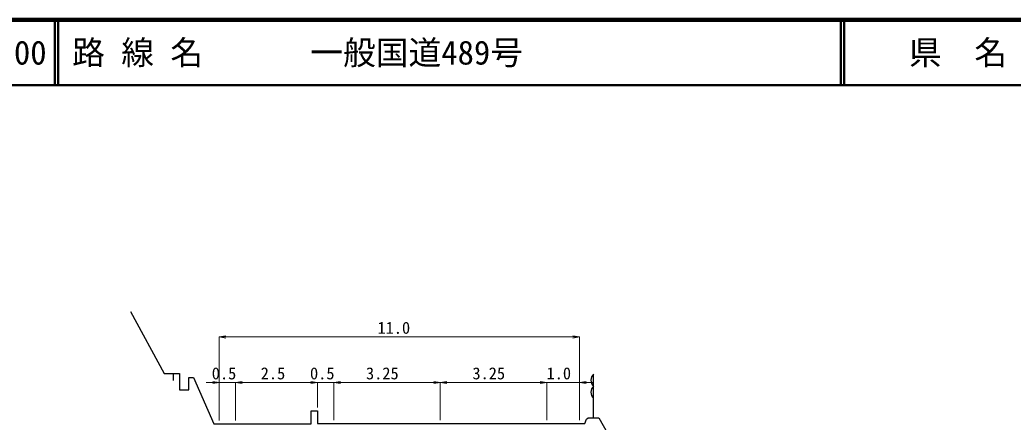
# Model space of a CAD drawing. Units: millimetres on the paper, enlarged 1000 times, with parts at other scales. Extents: x 40000 to 680000, y 20000 to 380000.
# Drawn here: x 172399 to 324047, y 318555 to 380000 of the extents above; entities that cross this region are included whole.
import ezdxf
from ezdxf.enums import TextEntityAlignment as Align

# ---------------------------------------------------------------- set-up
doc = ezdxf.new("R2010")
doc.units = ezdxf.units.MM
doc.header["$LTSCALE"] = 1000
for name, color, linetype, lineweight in [('M-BGD', 7, 'Continuous', 25), ('M-STR-HTXT', 7, 'Continuous', 13), ('M-TTL', 2, 'Continuous', 140), ('M-TTL-LINE', 7, 'Continuous', 50)]:
    doc.layers.add(name, color=color, linetype=linetype, lineweight=lineweight)
doc.layers.add('M-TTL-TXT', color=7, linetype='Continuous')
doc.styles.add('ＭＳ ゴシック', font='')
doc.styles.get('ＭＳ ゴシック').set_extended_font_data('MS Gothic')

# ---------------------------------------------------------------- blocks, each defined once
blk = doc.blocks.new('open_arrow')
at = {"color": 0, "linetype": 'Continuous', "lineweight": -2}
blk.add_lwpolyline([(7.5, 1.25), (0, 0), (7.5, -1.25)], dxfattribs=at)

msp = doc.modelspace()

# ---------------------------------------------------------------- linework, layer by layer
at = {"layer": 'M-BGD'}
for p, q in [((195820, 325997), (195820, 324917)), ((259980, 319189), (259980, 325868))]:
    msp.add_line(p, q, dxfattribs=at)
msp.add_lwpolyline([(189293, 335439), (194438, 325997), (196781, 325997), (196781, 323506), (198219, 323506), (198219, 325369), (198912, 325369), (201994, 318305), (216853, 318305), (216853, 320301), (217838, 320301), (217838, 318359), (258664, 318359), (258925, 319005), (259179, 319189), (260781, 319189), (268815, 304984)], dxfattribs=at)
for centre in [(260800, 324951), (260800, 323116)]:
    msp.add_arc(centre, 1230, 131.78538, 228.21462, dxfattribs=at)
at = {"layer": 'M-STR-HTXT'}
for p, q in [((202838, 318805), (202838, 331567)), ((257838, 331566), (202838, 331566)), ((257838, 318859), (257838, 331567)), ((200838, 324607), (207338, 324607)), ((205338, 318805), (205338, 324608)), ((205338, 324607), (217838, 324607)), ((215838, 324608), (222338, 324608)), ((217838, 320801), (217838, 324609)), ((220338, 318859), (220338, 324609)), ((220338, 324608), (236588, 324608)), ((236588, 318859), (236588, 324610)), ((236588, 324609), (252838, 324609)), ((250838, 324610), (259838, 324610)), ((252838, 318859), (252838, 324611))]:
    msp.add_line(p, q, dxfattribs=at)
at = {"layer": 'M-TTL'}
msp.add_line((680000, 380000), (40000, 380000), dxfattribs=at)
at = {"layer": 'M-TTL-LINE'}
for p, q in [((177750, 380000), (177750, 370000)), ((178250, 380000), (178250, 370000)), ((297750, 380000), (297750, 370000)), ((298250, 380000), (298250, 370000)), ((40000, 370000), (680000, 370000))]:
    msp.add_line(p, q, dxfattribs=at)

# ---------------------------------------------------------------- block references
at = {"layer": 'M-STR-HTXT', "xscale": 133, "yscale": 133}
for p in [(202838, 331566), (205338, 324607), (205338, 324607), (220338, 324608), (220338, 324608), (236588, 324609), (257838, 324610)]:
    msp.add_blockref('open_arrow', p, dxfattribs=at)
at = {"layer": 'M-STR-HTXT', "xscale": 133, "yscale": 133, "rotation": 180}
for p in [(257838, 331566), (202838, 324607), (217838, 324608), (217838, 324607), (236588, 324608), (252838, 324610), (252838, 324609)]:
    msp.add_blockref('open_arrow', p, dxfattribs=at)

# ---------------------------------------------------------------- texts
at = {"layer": 'M-STR-HTXT', "style": 'ＭＳ ゴシック'}
for s, p in [('11.0', (229493, 332965)), ('0.5', (203570, 326006)), ('2.5', (211045, 326006)), ('0.5', (218570, 326007)), ('3.25', (227739, 326007)), ('3.25', (243989, 326008)), ('1.0', (254680, 326009))]:
    msp.add_text(s, height=1833, dxfattribs=at).set_placement(p, align=Align.MIDDLE_CENTER)
at = {"layer": 'M-TTL-TXT', "style": 'ＭＳ ゴシック'}
for s, p in [('015-00', (161521, 375000)), ('路 線 名', (180380, 375000)), ('一般国道489号', (216734, 375000))]:
    msp.add_text(s, height=3666, dxfattribs=at).set_placement(p, align=Align.MIDDLE_LEFT)
msp.add_text('県\u3000名', height=3666, dxfattribs=at).set_placement((315625, 375000), align=Align.MIDDLE_CENTER)

doc.saveas('drawing.dxf')
